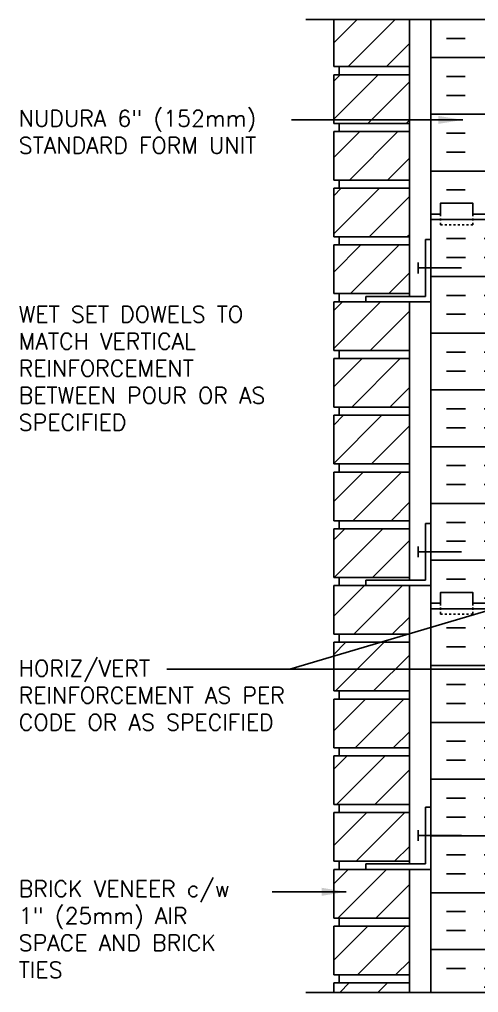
# Model space of a CAD drawing. Header units: inches. Extents: x 101.1 to 159.1, y 149.6 to 227.8.
# Drawn here: x 101.08 to 122.32, y 180.52 to 225.52 of the extents above; entities that cross this region are included whole.
import ezdxf

# ---------------------------------------------------------------- set-up
doc = ezdxf.new("R2010")
doc.units = ezdxf.units.IN
doc.header["$LTSCALE"] = 0.5
doc.header["$MEASUREMENT"] = 0
doc.linetypes.add('DASHED2', pattern=[0.375, 0.25, -0.125])
for name, color, linetype in [('HATCH', 12, 'Continuous'), ('line25', 2, 'Continuous'), ('LINE50', 5, 'Continuous'), ('LINE9', 9, 'Continuous'), ('TEXT', 4, 'Continuous')]:
    doc.layers.add(name, color=color, linetype=linetype)
doc.styles.add('DIM', font='romans.shx', dxfattribs={"width": 0.7})
doc.styles.add('ROMANS', font='romans.shx', dxfattribs={"height": 0.75})
doc.dimstyles.new('ext_12', dxfattribs={"dimscale": 12, "dimtxt": 0.075, "dimasz": 0.09375, "dimexe": 0.09375, "dimexo": 0.0625, "dimgap": 0.0625, "dimtad": 1, "dimdec": 1, "dimzin": 2, "dimdsep": 46, "dimlunit": 4, "dimtxsty": 'DIM', "dimcen": 0.09, "dimdle": 0.09375, "dimclrt": 4, "dimadec": 0, "dimazin": 0, "dimtfac": 1, "dimtdec": 1, "dimtmove": 2, "dimatfit": 3, "dimfxl": 1, "dimfrac": 2, "dimtolj": 1, "dimtzin": 0, "dimarcsym": 0})

msp = doc.modelspace()

# ---------------------------------------------------------------- hatches: boundary and pattern name
at = {"layer": 'HATCH'}
h = msp.add_hatch(dxfattribs=at)
h.set_pattern_fill('ANSI31', color=256, scale=10, style=0)
h.set_pattern_definition([(45, (130.1856, 216.0205), (-0.883883, 0.883883), [])])
h.paths.add_polyline_path([(119.123, 225.52), (115.623, 225.52), (115.623, 223.341), (119.123, 223.341)])
h.paths.add_polyline_path([(119.123, 222.966), (115.623, 222.966), (115.623, 220.716), (119.123, 220.716)])
h.paths.add_polyline_path([(119.123, 220.341), (115.623, 220.341), (115.623, 218.091), (119.123, 218.091)])
h.paths.add_polyline_path([(119.123, 217.716), (115.623, 217.716), (115.623, 215.466), (119.123, 215.466)])
h.paths.add_polyline_path([(119.123, 215.091), (115.623, 215.091), (115.623, 212.841), (119.123, 212.841)])
h.paths.add_polyline_path([(119.123, 212.466), (117.113, 212.466), (115.623, 212.466), (115.623, 210.216), (119.123, 210.216)])
h.paths.add_polyline_path([(119.123, 209.841), (115.623, 209.841), (115.623, 207.591), (119.123, 207.591)])
h.paths.add_polyline_path([(119.123, 207.216), (115.623, 207.216), (115.623, 204.966), (119.123, 204.966)])
h.paths.add_polyline_path([(119.123, 204.591), (115.623, 204.591), (115.623, 202.341), (119.123, 202.341)])
h.paths.add_polyline_path([(119.123, 201.966), (115.623, 201.966), (115.623, 199.716), (119.123, 199.716)])
h.paths.add_polyline_path([(119.123, 199.341), (117.113, 199.341), (115.623, 199.341), (115.623, 197.091), (119.123, 197.091)])
h.paths.add_polyline_path([(119.123, 196.716), (115.623, 196.716), (115.623, 194.466), (119.123, 194.466)])
h.paths.add_polyline_path([(119.123, 194.091), (115.623, 194.091), (115.623, 191.841), (119.123, 191.841)])
h.paths.add_polyline_path([(119.123, 191.466), (115.623, 191.466), (115.623, 189.216), (119.123, 189.216)])
h.paths.add_polyline_path([(119.123, 188.841), (115.623, 188.841), (115.623, 186.591), (119.123, 186.591)])
h.paths.add_polyline_path([(119.123, 186.216), (115.623, 186.216), (115.623, 183.966), (119.123, 183.966)])
h.paths.add_polyline_path([(119.123, 183.591), (115.623, 183.591), (115.623, 181.341), (119.123, 181.341)])
h.paths.add_polyline_path([(119.123, 180.966), (115.623, 180.966), (115.623, 180.52), (119.123, 180.52)])
h = msp.add_hatch(dxfattribs=at)
h.set_pattern_fill('INSUL', color=256, scale=7, style=0)
h.set_pattern_definition([(0, (-2803.4135, -198.489), (0, 2.625), []), (0, (-2803.4135, -197.614), (0, 2.625), [0.875, -0.875]), (0, (-2803.4135, -196.739), (0, 2.625), [0.875, -0.875])])
h.paths.add_polyline_path([(120.123, 198.52), (120.561, 198.52), (120.561, 199.02), (122.061, 199.02), (122.061, 198.52), (122.748, 198.52), (122.748, 216.52), (122.061, 216.52), (122.061, 217.02), (120.561, 217.02), (120.561, 216.52), (120.123, 216.52)])
h = msp.add_hatch(dxfattribs=at)
h.set_pattern_fill('INSUL', color=256, scale=7, style=0)
h.set_pattern_definition([(0, (-2803.4135, -216.489), (0, 2.625), []), (0, (-2803.4135, -215.614), (0, 2.625), [0.875, -0.875]), (0, (-2803.4135, -214.739), (0, 2.625), [0.875, -0.875])])
h.paths.add_polyline_path([(120.123, 180.52), (120.561, 180.52), (120.561, 181.02), (122.061, 181.02), (122.061, 180.52), (122.748, 180.52), (122.748, 198.52), (122.061, 198.52), (122.061, 199.02), (120.561, 199.02), (120.561, 198.52), (120.123, 198.52)])

# ---------------------------------------------------------------- linework, layer by layer
for p, q in [((120.837, 225.511), (121.712, 225.511)), ((120.837, 224.636), (121.712, 224.636)), ((120.123, 223.761), (122.748, 223.761)), ((120.837, 222.886), (121.712, 222.886)), ((120.837, 222.011), (121.712, 222.011)), ((120.123, 221.136), (122.748, 221.136)), ((120.837, 220.261), (121.712, 220.261)), ((120.837, 219.386), (121.712, 219.386)), ((120.123, 218.511), (122.748, 218.511)), ((120.837, 217.636), (121.712, 217.636))]:
    msp.add_line(p, q, dxfattribs=at)
at = {"layer": 'line25'}
for p, q in [((115.623, 223.341), (115.623, 225.52)), ((119.123, 212.716), (119.123, 225.52)), ((115.623, 223.341), (119.123, 223.341)), ((115.873, 222.966), (115.873, 223.341)), ((115.623, 220.716), (115.623, 222.966)), ((115.623, 222.966), (119.123, 222.966)), ((115.623, 220.716), (119.123, 220.716)), ((115.873, 220.341), (115.873, 220.716)), ((115.623, 218.091), (115.623, 220.341)), ((115.623, 220.341), (119.123, 220.341)), ((119.123, 212.716), (119.123, 219.591)), ((115.623, 218.091), (119.123, 218.091)), ((115.873, 217.716), (115.873, 218.091)), ((115.623, 217.716), (119.123, 217.716)), ((115.623, 215.466), (115.623, 217.716)), ((115.623, 215.466), (119.123, 215.466)), ((115.873, 215.091), (115.873, 215.466)), ((115.623, 212.841), (115.623, 215.091)), ((115.623, 215.091), (119.123, 215.091)), ((115.623, 212.841), (119.123, 212.841)), ((115.623, 212.466), (119.123, 212.466)), ((115.623, 210.216), (115.623, 212.466)), ((115.873, 212.466), (115.873, 212.841)), ((119.123, 199.591), (119.123, 212.466)), ((115.623, 210.216), (119.123, 210.216)), ((115.873, 209.841), (115.873, 210.216)), ((115.623, 209.841), (119.123, 209.841)), ((115.623, 207.591), (115.623, 209.841)), ((115.623, 207.591), (119.123, 207.591)), ((115.873, 207.216), (115.873, 207.591)), ((115.623, 207.216), (119.123, 207.216)), ((115.623, 204.966), (115.623, 207.216)), ((115.623, 204.966), (119.123, 204.966)), ((115.873, 204.591), (115.873, 204.966)), ((115.623, 202.341), (115.623, 204.591)), ((115.623, 204.591), (119.123, 204.591)), ((115.623, 202.341), (119.123, 202.341)), ((115.873, 201.966), (115.873, 202.341)), ((115.623, 199.716), (115.623, 201.966)), ((115.623, 201.966), (119.123, 201.966)), ((115.623, 199.716), (119.123, 199.716)), ((115.873, 199.341), (115.873, 199.716)), ((115.623, 197.091), (115.623, 199.341)), ((115.623, 199.341), (119.123, 199.341)), ((119.123, 186.466), (119.123, 199.341)), ((115.623, 197.091), (119.123, 197.091)), ((115.623, 196.716), (119.123, 196.716)), ((115.623, 194.466), (115.623, 196.716)), ((115.873, 196.716), (115.873, 197.091)), ((115.623, 194.466), (119.123, 194.466)), ((115.873, 194.091), (115.873, 194.466)), ((115.623, 191.841), (115.623, 194.091)), ((115.623, 194.091), (119.123, 194.091)), ((115.623, 191.841), (119.123, 191.841)), ((115.873, 191.466), (115.873, 191.841)), ((115.623, 189.216), (115.623, 191.466)), ((115.623, 191.466), (119.123, 191.466)), ((115.623, 189.216), (119.123, 189.216)), ((115.873, 188.841), (115.873, 189.216)), ((115.623, 186.591), (115.623, 188.841)), ((115.623, 188.841), (119.123, 188.841)), ((115.623, 186.591), (119.123, 186.591)), ((115.873, 186.216), (115.873, 186.591)), ((115.623, 183.966), (115.623, 186.216)), ((115.623, 186.216), (119.123, 186.216)), ((119.123, 180.52), (119.123, 186.216)), ((115.623, 183.966), (119.123, 183.966)), ((115.873, 183.591), (115.873, 183.966)), ((115.623, 183.591), (119.123, 183.591)), ((115.623, 181.341), (115.623, 183.591)), ((115.623, 181.341), (119.123, 181.341)), ((115.623, 180.966), (115.623, 180.52)), ((115.623, 180.966), (119.123, 180.966)), ((115.873, 180.966), (115.873, 181.341))]:
    msp.add_line(p, q, dxfattribs=at)
at = {"layer": 'LINE50'}
for p, q in [((120.123, 216.52), (120.123, 225.52)), ((120.123, 198.52), (120.123, 216.52)), ((120.123, 198.52), (120.123, 216.52)), ((120.123, 180.52), (120.123, 198.52)), ((120.123, 180.52), (120.123, 198.52)), ((120.123, 180.52), (120.123, 198.52))]:
    msp.add_line(p, q, dxfattribs=at)
for points in [[(120.123, 216.52), (120.561, 216.52), (120.561, 217.02), (122.061, 217.02), (122.061, 216.52), (122.748, 216.52)], [(122.748, 216.52), (122.061, 216.52), (122.061, 217.02), (120.561, 217.02), (120.561, 216.52), (120.123, 216.52)], [(120.123, 198.52), (120.561, 198.52), (120.561, 199.02), (122.061, 199.02), (122.061, 198.52), (122.748, 198.52)], [(122.748, 198.52), (122.061, 198.52), (122.061, 199.02), (120.561, 199.02), (120.561, 198.52), (120.123, 198.52)]]:
    msp.add_lwpolyline(points, dxfattribs=at)
at = {"layer": 'LINE9'}
for p, q in [((122.748, 225.52), (114.339, 225.52)), ((119.863, 215.341), (120.113, 215.341)), ((119.863, 215.341), (119.863, 212.716)), ((119.53, 214.029), (119.53, 214.279)), ((119.53, 214.029), (121.53, 214.029)), ((119.53, 214.029), (119.53, 213.779)), ((119.863, 212.716), (117.113, 212.716)), ((117.113, 212.716), (117.113, 212.466)), ((117.113, 212.466), (120.113, 212.466)), ((119.863, 202.216), (120.113, 202.216)), ((119.863, 202.216), (119.863, 199.591)), ((119.53, 200.904), (119.53, 201.154)), ((119.53, 200.904), (119.53, 200.654)), ((119.53, 200.904), (121.53, 200.904)), ((119.863, 199.591), (117.113, 199.591)), ((117.113, 199.591), (117.113, 199.341)), ((117.113, 199.341), (120.113, 199.341)), ((119.863, 189.091), (120.113, 189.091)), ((119.863, 189.091), (119.863, 186.466)), ((119.53, 187.779), (119.53, 188.029)), ((119.53, 187.779), (119.53, 187.529)), ((119.53, 187.779), (121.53, 187.779)), ((119.863, 186.466), (117.113, 186.466)), ((117.113, 186.466), (117.113, 186.216)), ((117.113, 186.216), (120.113, 186.216)), ((122.748, 180.52), (114.339, 180.52))]:
    msp.add_line(p, q, dxfattribs=at)
at = {"layer": 'LINE9', "linetype": 'DASHED2', "ltscale": 0.15}
for points in [[(122.061, 216.52), (122.061, 216.52), (122.061, 216.02), (120.561, 216.02), (120.561, 216.52), (120.561, 216.52)], [(122.061, 198.52), (122.061, 198.52), (122.061, 198.02), (120.561, 198.02), (120.561, 198.52), (120.561, 198.52)]]:
    msp.add_lwpolyline(points, dxfattribs=at)
at = {"layer": 'TEXT'}
msp.add_lwpolyline([(123.73, 211.799, 0, 0.5, 0), (121.985, 211.799, 0, 0, 0), (113.359, 211.799, 0, 0, 0)], format="xyseb", dxfattribs=at)

# ---------------------------------------------------------------- texts
at = {"layer": 'TEXT', "char_height": 0.75, "attachment_point": 4, "style": 'ROMANS'}
for s, insert, width in [('NUDURA 6" (152mm) STANDARD FORM UNIT', (101.049, 220.321), 12.95276), ('WET SET DOWELS TO MATCH VERTICAL REINFORCEMENT \\PBETWEEN POUR OR AS SPECIFIED', (101.049, 209.387), 12.95276), ('HORIZ/VERT REINFORCEMENT AS PER CODE OR AS SPECIFIED', (101.048, 194.267), 14.3068), ('BRICK VENEER c/w 1" (25mm) AIR SPACE AND BRICK TIES', (101.049, 183.446), 11.57492)]:
    msp.add_mtext(s, dxfattribs=dict(at, insert=insert, width=width))

# ---------------------------------------------------------------- leaders
at = {"layer": 'TEXT'}
for points in [[(121.59, 220.876), (113.671, 220.876)], [(125.748, 199.079), (113.593, 195.469), (107.902, 195.469)], [(116.196, 185.178), (112.776, 185.178)]]:
    msp.add_leader(points, dimstyle='ext_12', override={"dimgap": 0.0625, "dimtad": 0}, dxfattribs=at)
msp.add_leader([(126.255, 195.469), (107.902, 195.469)], dimstyle='ext_12', dxfattribs=at)

doc.saveas('drawing.dxf')
